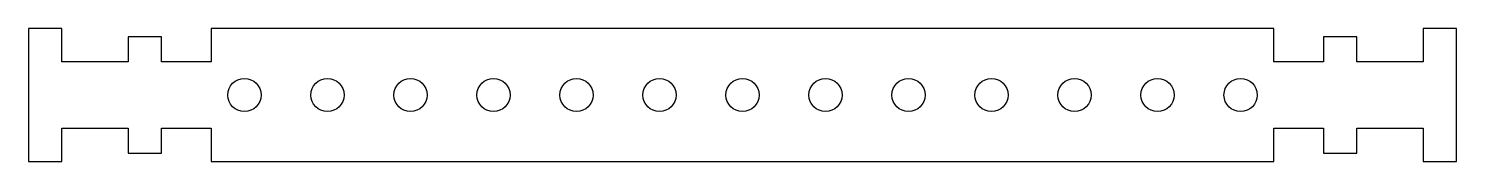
# Model space of a CAD drawing. Header units: millimetres. Extents: x -43 to 43, y -4 to 4.
import ezdxf

# ---------------------------------------------------------------- set-up
doc = ezdxf.new("R2010")
doc.units = ezdxf.units.MM

msp = doc.modelspace()

# ---------------------------------------------------------------- linework, layer by layer
at = {"color": 7, "linetype": 'Continuous', "lineweight": 25}
for p, q in [((-40.999, 4), (-42.999, 4)), ((-42.999, 4), (-42.999, -4)), ((-40.999, 2), (-40.999, 4)), ((-34.999, 3.5), (-36.999, 3.5)), ((-36.999, 3.5), (-36.999, 2)), ((-34.999, 2), (-34.999, 3.5)), ((32.001, 4), (-31.999, 4)), ((-31.999, 4), (-31.999, 2)), ((32.001, 2), (32.001, 4)), ((37.001, 3.5), (35.001, 3.5)), ((35.001, 3.5), (35.001, 2)), ((37.001, 2), (37.001, 3.5)), ((43.001, 4), (41.001, 4)), ((41.001, 4), (41.001, 2)), ((43.001, -4), (43.001, 4)), ((-36.999, 2), (-40.999, 2)), ((-31.999, 2), (-34.999, 2)), ((35.001, 2), (32.001, 2)), ((41.001, 2), (37.001, 2)), ((-40.999, -4), (-40.999, -2)), ((-40.999, -2), (-36.999, -2)), ((-36.999, -2), (-36.999, -3.5)), ((-34.999, -3.5), (-34.999, -2)), ((-34.999, -2), (-31.999, -2)), ((-31.999, -2), (-31.999, -4)), ((32.001, -4), (32.001, -2)), ((32.001, -2), (35.001, -2)), ((35.001, -2), (35.001, -3.5)), ((37.001, -3.5), (37.001, -2)), ((37.001, -2), (41.001, -2)), ((41.001, -2), (41.001, -4)), ((-42.999, -4), (-40.999, -4)), ((-36.999, -3.5), (-34.999, -3.5)), ((-31.999, -4), (32.001, -4)), ((35.001, -3.5), (37.001, -3.5)), ((41.001, -4), (43.001, -4))]:
    msp.add_line(p, q, dxfattribs=at)
for centre in [(-29.999, 0), (-24.999, 0), (-19.999, 0), (-14.999, 0), (-9.999, 0), (-4.999, 0), (0.001, 0), (5.001, 0), (10.001, 0), (15.001, 0), (20.001, 0), (25.001, 0), (30.001, 0)]:
    msp.add_circle(centre, 1, dxfattribs=at)

doc.saveas('drawing.dxf')
